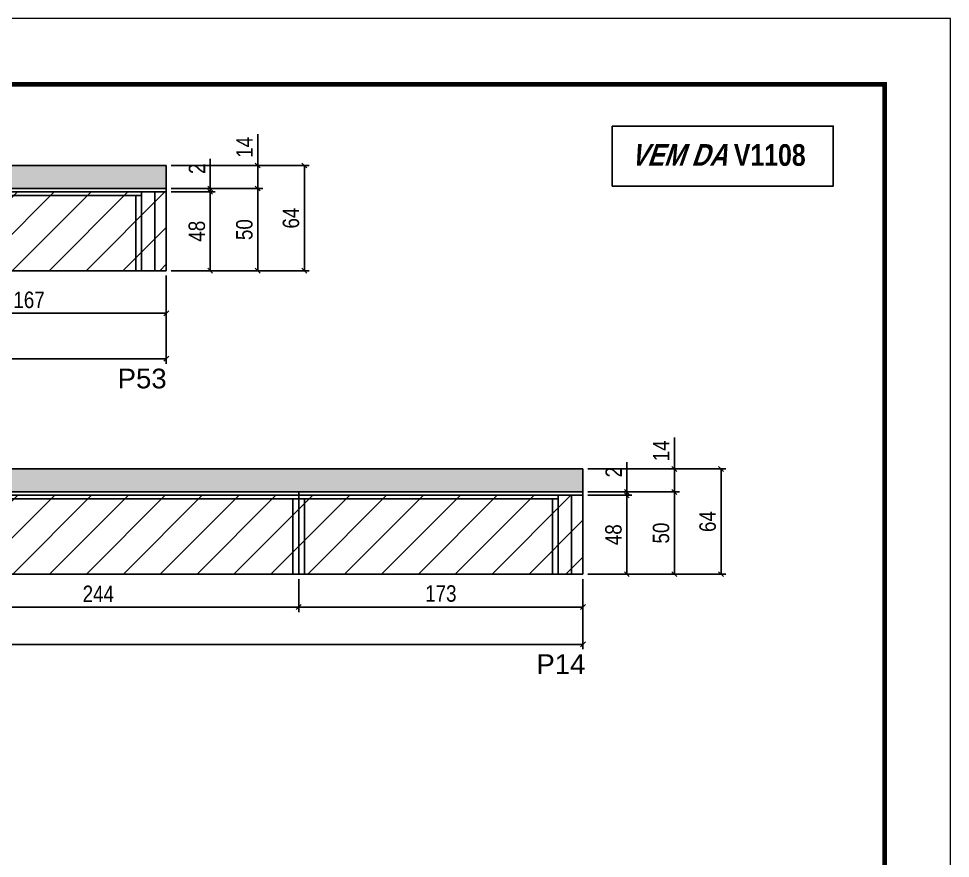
# Model space of a CAD drawing. Extents: x 3309 to 9563, y -2522 to 14608.
# Drawn here: x 5826 to 6393, y 11800 to 12311 of the extents above; entities that cross this region are included whole.
import ezdxf

# ---------------------------------------------------------------- set-up
doc = ezdxf.new("R2010")
doc.units = 0
doc.linetypes.add('DASHED', pattern=[0.75, 0.5, -0.25])
for name, color, linetype in [('5', 5, 'Continuous'), ('COTA', 241, 'Continuous'), ('NOMENCLATURA', 7, 'Continuous'), ('Painéis', 200, 'Continuous'), ('SARR_2.2x7', 40, 'Continuous'), ('SARR_3.5x7', 81, 'Continuous')]:
    doc.layers.add(name, color=color, linetype=linetype)
for name, color, linetype, lineweight in [('Folhas', 255, 'Continuous', 9), ('Hachura', 251, 'Continuous', 9), ('SARRAFO DE PRESSAO', 251, 'DASHED', 9)]:
    doc.layers.add(name, color=color, linetype=linetype, lineweight=lineweight)
doc.styles.add('COTA TECNICA', font='techl___.ttf', dxfattribs={"height": 10})
doc.styles.get("Standard").update_dxf_attribs({"font": 'arial.ttf'})
doc.styles.add('TECNICA', font='techb___.ttf', dxfattribs={"height": 10})
doc.dimstyles.new('PAINEL', dxfattribs={"dimtxt": 10, "dimasz": 3, "dimexe": 3, "dimexo": 3, "dimgap": 3, "dimtad": 1, "dimdec": 1, "dimzin": 12, "dimdsep": 46, "dimtxsty": 'COTA TECNICA', "dimblk1": 'OBLIQUE', "dimblk2": 'OBLIQUE', "dimsah": 1, "dimcen": 0.9, "dimclrd": 4, "dimclre": 4, "dimclrt": 240, "dimadec": 1, "dimazin": 3, "dimtfac": 1, "dimtdec": 1, "dimtmove": 0, "dimatfit": 3, "dimfxl": 1, "dimtolj": 1, "dimtzin": 12, "dimarcsym": 0})

# ---------------------------------------------------------------- blocks, each defined once
blk = doc.blocks.new('9999999999')
at = {"layer": 'Folhas'}
blk.add_lwpolyline([(98138.98, 34190.21), (99623.98, 34190.21), (99623.98, 35240.21), (98138.98, 35240.21)], close=True, dxfattribs=at)
at = {"layer": 'Folhas', "color": 30, "const_width": 3}
blk.add_lwpolyline([(98213.98, 34230.21), (99583.98, 34230.21), (99583.98, 35200.21), (98213.98, 35200.21)], close=True, dxfattribs=at)
blk = doc.blocks.new('_Oblique')
at = {"color": 0, "linetype": 'ByBlock', "lineweight": -2}
blk.add_line((-0.5, -0.5), (0.5, 0.5), dxfattribs=at)
blk = doc.blocks.new('*D195')
at = {"layer": 'COTA', "color": 4, "linetype": 'ByBlock', "lineweight": -2, "transparency": 16777216}
for p, q in [((5260.51, 12154.32), (5260.51, 12100.7)), ((5915.51, 12154.32), (5915.51, 12100.7)), ((5915.51, 12103.7), (5260.51, 12103.7))]:
    blk.add_line(p, q, dxfattribs=at)
at = {"layer": 'Defpoints', "color": 0, "linetype": 'ByBlock', "transparency": 16777216}
for p in [(5260.51, 12157.32), (5915.51, 12157.32), (5260.51, 12103.7)]:
    blk.add_point(p, dxfattribs=at)
at = {"layer": 'COTA', "color": 4, "linetype": 'ByBlock', "lineweight": -2, "transparency": 16777216, "xscale": 3, "yscale": 3, "zscale": 3, "rotation": 180}
blk.add_blockref('_Oblique', (5260.51, 12103.7), dxfattribs=at)
at = {"layer": 'COTA', "color": 4, "linetype": 'ByBlock', "lineweight": -2, "transparency": 16777216, "xscale": 3, "yscale": 3, "zscale": 3}
blk.add_blockref('_Oblique', (5915.51, 12103.7), dxfattribs=at)
at = {"layer": 'COTA', "color": 240, "linetype": 'ByBlock', "transparency": 16777216, "insert": (5588.01, 12111.81), "char_height": 10, "attachment_point": 5, "style": 'COTA TECNICA'}
blk.add_mtext('\\A1;655', dxfattribs=at)
blk = doc.blocks.new('*D161')
at = {"layer": 'COTA', "color": 4, "lineweight": -2, "transparency": 16777216}
for p, q in [((5918.51, 12221.32), (6002.6, 12221.32)), ((5999.6, 12221.32), (5999.6, 12157.32)), ((5918.51, 12157.32), (6002.6, 12157.32))]:
    blk.add_line(p, q, dxfattribs=at)
at = {"layer": 'Defpoints', "color": 0, "transparency": 16777216}
for p in [(5915.51, 12221.32, 0), (5915.51, 12157.32, 0), (5999.6, 12157.32)]:
    blk.add_point(p, dxfattribs=at)
at = {"layer": 'COTA', "color": 4, "lineweight": -2, "transparency": 16777216, "xscale": 3, "yscale": 3, "zscale": 3}
for p, rotation in [((5999.6, 12221.32), 90), ((5999.6, 12157.32), 270)]:
    blk.add_blockref('_Oblique', p, dxfattribs=dict(at, rotation=rotation))
at = {"layer": 'COTA', "color": 240, "transparency": 16777216, "insert": (5991.49, 12189.32), "char_height": 10, "attachment_point": 5, "rotation": 90, "style": 'COTA TECNICA'}
blk.add_mtext('\\A1;64', dxfattribs=at)
blk = doc.blocks.new('*D196')
at = {"layer": 'COTA', "color": 4, "lineweight": -2, "transparency": 16777216}
for p, q in [((5748.51, 12154.32), (5748.51, 12128.41)), ((5915.51, 12154.32), (5915.51, 12128.41)), ((5748.51, 12131.41), (5915.51, 12131.41))]:
    blk.add_line(p, q, dxfattribs=at)
at = {"layer": 'Defpoints', "color": 0, "transparency": 16777216}
for p in [(5748.51, 12157.32, 0), (5915.51, 12157.32, 0), (5915.51, 12131.41)]:
    blk.add_point(p, dxfattribs=at)
at = {"layer": 'COTA', "color": 4, "lineweight": -2, "transparency": 16777216, "xscale": 3, "yscale": 3, "zscale": 3, "rotation": 180}
blk.add_blockref('_Oblique', (5748.51, 12131.41), dxfattribs=at)
at = {"layer": 'COTA', "color": 4, "lineweight": -2, "transparency": 16777216, "xscale": 3, "yscale": 3, "zscale": 3}
blk.add_blockref('_Oblique', (5915.51, 12131.41), dxfattribs=at)
at = {"layer": 'COTA', "color": 240, "transparency": 16777216, "insert": (5832.01, 12139.51), "char_height": 10, "attachment_point": 5, "style": 'COTA TECNICA'}
blk.add_mtext('\\A1;167', dxfattribs=at)
blk = doc.blocks.new('*D197')
at = {"layer": 'COTA', "color": 4, "lineweight": -2, "transparency": 16777216}
for p, q in [((5918.51, 12207.32), (5974.23, 12207.32)), ((5971.23, 12207.32), (5971.23, 12157.32)), ((5918.51, 12157.32), (5974.23, 12157.32))]:
    blk.add_line(p, q, dxfattribs=at)
at = {"layer": 'Defpoints', "color": 0, "transparency": 16777216}
for p in [(5915.51, 12207.32, 0), (5915.51, 12157.32, 0), (5971.23, 12157.32)]:
    blk.add_point(p, dxfattribs=at)
at = {"layer": 'COTA', "color": 4, "lineweight": -2, "transparency": 16777216, "xscale": 3, "yscale": 3, "zscale": 3}
for p, rotation in [((5971.23, 12207.32), 90), ((5971.23, 12157.32), 270)]:
    blk.add_blockref('_Oblique', p, dxfattribs=dict(at, rotation=rotation))
at = {"layer": 'COTA', "color": 240, "transparency": 16777216, "insert": (5963.12, 12182.32), "char_height": 10, "attachment_point": 5, "rotation": 90, "style": 'COTA TECNICA'}
blk.add_mtext('\\A1;50', dxfattribs=at)
blk = doc.blocks.new('*D198')
at = {"layer": 'COTA', "color": 4, "lineweight": -2, "transparency": 16777216}
for p, q in [((5971.23, 12221.32), (5971.23, 12240.44)), ((5918.51, 12221.32), (5974.23, 12221.32)), ((5971.23, 12207.32), (5971.23, 12221.32)), ((5918.51, 12207.32), (5974.23, 12207.32))]:
    blk.add_line(p, q, dxfattribs=at)
at = {"layer": 'Defpoints', "color": 0, "transparency": 16777216}
for p in [(5915.51, 12221.32, 0), (5971.23, 12221.32), (5915.51, 12207.32, 0)]:
    blk.add_point(p, dxfattribs=at)
at = {"layer": 'COTA', "color": 4, "lineweight": -2, "transparency": 16777216, "xscale": 3, "yscale": 3, "zscale": 3}
for p, rotation in [((5971.23, 12221.32), 90), ((5971.23, 12207.32), 270)]:
    blk.add_blockref('_Oblique', p, dxfattribs=dict(at, rotation=rotation))
at = {"layer": 'COTA', "color": 240, "transparency": 16777216, "insert": (5963.16, 12232.38), "char_height": 10, "attachment_point": 5, "rotation": 90, "style": 'COTA TECNICA'}
blk.add_mtext('\\A1;14', dxfattribs=at)
blk = doc.blocks.new('*D185')
at = {"layer": 'COTA', "color": 4, "linetype": 'ByBlock', "lineweight": -2, "transparency": 16777216}
for p, q in [((5033.17, 11969.63), (5033.17, 11926.89)), ((6169.17, 11969.63), (6169.17, 11926.89)), ((6169.17, 11929.89), (5033.17, 11929.89))]:
    blk.add_line(p, q, dxfattribs=at)
at = {"layer": 'Defpoints', "color": 0, "linetype": 'ByBlock', "transparency": 16777216}
for p in [(5033.17, 11972.63), (6169.17, 11972.63), (5033.17, 11929.89)]:
    blk.add_point(p, dxfattribs=at)
at = {"layer": 'COTA', "color": 4, "linetype": 'ByBlock', "lineweight": -2, "transparency": 16777216, "xscale": 3, "yscale": 3, "zscale": 3, "rotation": 180}
blk.add_blockref('_Oblique', (5033.17, 11929.89), dxfattribs=at)
at = {"layer": 'COTA', "color": 4, "linetype": 'ByBlock', "lineweight": -2, "transparency": 16777216, "xscale": 3, "yscale": 3, "zscale": 3}
blk.add_blockref('_Oblique', (6169.17, 11929.89), dxfattribs=at)
at = {"layer": 'COTA', "color": 240, "linetype": 'ByBlock', "transparency": 16777216, "insert": (5601.17, 11938.11), "char_height": 10, "attachment_point": 5, "style": 'COTA TECNICA'}
blk.add_mtext('\\A1;1136', dxfattribs=at)
blk = doc.blocks.new('*D186')
at = {"layer": 'COTA', "color": 4, "lineweight": -2, "transparency": 16777216}
for p, q in [((5996.17, 11969.63), (5996.17, 11949.57)), ((6169.17, 11969.63), (6169.17, 11949.57)), ((5996.17, 11952.57), (6169.17, 11952.57))]:
    blk.add_line(p, q, dxfattribs=at)
at = {"layer": 'Defpoints', "color": 0, "transparency": 16777216}
for p in [(5996.17, 11972.63, 0), (6169.17, 11972.63, 0), (6169.17, 11952.57)]:
    blk.add_point(p, dxfattribs=at)
at = {"layer": 'COTA', "color": 4, "lineweight": -2, "transparency": 16777216, "xscale": 3, "yscale": 3, "zscale": 3, "rotation": 180}
blk.add_blockref('_Oblique', (5996.17, 11952.57), dxfattribs=at)
at = {"layer": 'COTA', "color": 4, "lineweight": -2, "transparency": 16777216, "xscale": 3, "yscale": 3, "zscale": 3}
blk.add_blockref('_Oblique', (6169.17, 11952.57), dxfattribs=at)
at = {"layer": 'COTA', "color": 240, "transparency": 16777216, "insert": (6082.67, 11960.79), "char_height": 10, "attachment_point": 5, "style": 'COTA TECNICA'}
blk.add_mtext('\\A1;173', dxfattribs=at)
blk = doc.blocks.new('*D188')
at = {"layer": 'COTA', "color": 4, "lineweight": -2, "transparency": 16777216}
for p, q in [((5752.17, 11969.63), (5752.17, 11949.57)), ((5996.17, 11969.63), (5996.17, 11949.57)), ((5752.17, 11952.57), (5996.17, 11952.57))]:
    blk.add_line(p, q, dxfattribs=at)
at = {"layer": 'Defpoints', "color": 0, "transparency": 16777216}
for p in [(5752.17, 11972.63, 0), (5996.17, 11972.63, 0), (5996.17, 11952.57)]:
    blk.add_point(p, dxfattribs=at)
at = {"layer": 'COTA', "color": 4, "lineweight": -2, "transparency": 16777216, "xscale": 3, "yscale": 3, "zscale": 3, "rotation": 180}
blk.add_blockref('_Oblique', (5752.17, 11952.57), dxfattribs=at)
at = {"layer": 'COTA', "color": 4, "lineweight": -2, "transparency": 16777216, "xscale": 3, "yscale": 3, "zscale": 3}
blk.add_blockref('_Oblique', (5996.17, 11952.57), dxfattribs=at)
at = {"layer": 'COTA', "color": 240, "transparency": 16777216, "insert": (5874.17, 11960.65), "char_height": 10, "attachment_point": 5, "style": 'COTA TECNICA'}
blk.add_mtext('\\A1;244', dxfattribs=at)
blk = doc.blocks.new('*D179')
at = {"layer": 'COTA', "color": 4, "lineweight": -2, "transparency": 16777216}
for p, q in [((5918.51, 12205.32), (5945.26, 12205.32)), ((5942.26, 12157.32), (5942.26, 12205.32)), ((5918.51, 12157.32), (5945.26, 12157.32))]:
    blk.add_line(p, q, dxfattribs=at)
at = {"layer": 'Defpoints', "color": 0, "transparency": 16777216}
for p in [(5915.51, 12205.32, 0), (5942.26, 12205.32), (5915.51, 12157.32, 0)]:
    blk.add_point(p, dxfattribs=at)
at = {"layer": 'COTA', "color": 4, "lineweight": -2, "transparency": 16777216, "xscale": 3, "yscale": 3, "zscale": 3}
for p, rotation in [((5942.26, 12205.32), 90), ((5942.26, 12157.32), 270)]:
    blk.add_blockref('_Oblique', p, dxfattribs=dict(at, rotation=rotation))
at = {"layer": 'COTA', "color": 240, "transparency": 16777216, "insert": (5934.17, 12181.32), "char_height": 10, "attachment_point": 5, "rotation": 90, "style": 'COTA TECNICA'}
blk.add_mtext('\\A1;48', dxfattribs=at)
blk = doc.blocks.new('*D180')
at = {"layer": 'COTA', "color": 4, "lineweight": -2, "transparency": 16777216}
for p, q in [((5942.26, 12207.32), (5942.26, 12225.43)), ((5918.51, 12207.32), (5945.26, 12207.32)), ((5942.26, 12205.32), (5942.26, 12207.32)), ((5918.51, 12205.32), (5945.26, 12205.32)), ((5942.26, 12205.32), (5942.26, 12202.32))]:
    blk.add_line(p, q, dxfattribs=at)
at = {"layer": 'Defpoints', "color": 0, "transparency": 16777216}
for p in [(5915.51, 12207.32, 0), (5942.26, 12207.32), (5915.51, 12205.32, 0)]:
    blk.add_point(p, dxfattribs=at)
at = {"layer": 'COTA', "color": 4, "lineweight": -2, "transparency": 16777216, "xscale": 3, "yscale": 3, "zscale": 3}
for p, rotation in [((5942.26, 12207.32), 270), ((5942.26, 12205.32), 90)]:
    blk.add_blockref('_Oblique', p, dxfattribs=dict(at, rotation=rotation))
at = {"layer": 'COTA', "color": 240, "transparency": 16777216, "insert": (5934.26, 12219.38), "char_height": 10, "attachment_point": 5, "rotation": 90, "style": 'COTA TECNICA'}
blk.add_mtext('\\A1;2', dxfattribs=at)
blk = doc.blocks.new('*D136')
at = {"layer": 'COTA', "color": 4, "lineweight": -2, "transparency": 16777216}
for p, q in [((6172.17, 12036.63), (6256.25, 12036.63)), ((6253.25, 12036.63), (6253.25, 11972.63)), ((6172.17, 11972.63), (6256.25, 11972.63))]:
    blk.add_line(p, q, dxfattribs=at)
at = {"layer": 'Defpoints', "color": 0, "transparency": 16777216}
for p in [(6169.17, 12036.63, 0), (6169.17, 11972.63, 0), (6253.25, 11972.63)]:
    blk.add_point(p, dxfattribs=at)
at = {"layer": 'COTA', "color": 4, "lineweight": -2, "transparency": 16777216, "xscale": 3, "yscale": 3, "zscale": 3}
for p, rotation in [((6253.25, 12036.63), 90), ((6253.25, 11972.63), 270)]:
    blk.add_blockref('_Oblique', p, dxfattribs=dict(at, rotation=rotation))
at = {"layer": 'COTA', "color": 240, "transparency": 16777216, "insert": (6245.15, 12004.63), "char_height": 10, "attachment_point": 5, "rotation": 90, "style": 'COTA TECNICA'}
blk.add_mtext('\\A1;64', dxfattribs=at)
blk = doc.blocks.new('*D137')
at = {"layer": 'COTA', "color": 4, "lineweight": -2, "transparency": 16777216}
for p, q in [((6172.17, 12022.63), (6227.89, 12022.63)), ((6224.89, 12022.63), (6224.89, 11972.63)), ((6172.17, 11972.63), (6227.89, 11972.63))]:
    blk.add_line(p, q, dxfattribs=at)
at = {"layer": 'Defpoints', "color": 0, "transparency": 16777216}
for p in [(6169.17, 12022.63, 0), (6169.17, 11972.63, 0), (6224.89, 11972.63)]:
    blk.add_point(p, dxfattribs=at)
at = {"layer": 'COTA', "color": 4, "lineweight": -2, "transparency": 16777216, "xscale": 3, "yscale": 3, "zscale": 3}
for p, rotation in [((6224.89, 12022.63), 90), ((6224.89, 11972.63), 270)]:
    blk.add_blockref('_Oblique', p, dxfattribs=dict(at, rotation=rotation))
at = {"layer": 'COTA', "color": 240, "transparency": 16777216, "insert": (6216.78, 11997.63), "char_height": 10, "attachment_point": 5, "rotation": 90, "style": 'COTA TECNICA'}
blk.add_mtext('\\A1;50', dxfattribs=at)
blk = doc.blocks.new('*D138')
at = {"layer": 'COTA', "color": 4, "lineweight": -2, "transparency": 16777216}
for p, q in [((6224.89, 12036.63), (6224.89, 12055.75)), ((6172.17, 12036.63), (6227.89, 12036.63)), ((6224.89, 12022.63), (6224.89, 12036.63)), ((6172.17, 12022.63), (6227.89, 12022.63))]:
    blk.add_line(p, q, dxfattribs=at)
at = {"layer": 'Defpoints', "color": 0, "transparency": 16777216}
for p in [(6169.17, 12036.63, 0), (6224.89, 12036.63), (6169.17, 12022.63, 0)]:
    blk.add_point(p, dxfattribs=at)
at = {"layer": 'COTA', "color": 4, "lineweight": -2, "transparency": 16777216, "xscale": 3, "yscale": 3, "zscale": 3}
for p, rotation in [((6224.89, 12036.63), 90), ((6224.89, 12022.63), 270)]:
    blk.add_blockref('_Oblique', p, dxfattribs=dict(at, rotation=rotation))
at = {"layer": 'COTA', "color": 240, "transparency": 16777216, "insert": (6216.82, 12047.69), "char_height": 10, "attachment_point": 5, "rotation": 90, "style": 'COTA TECNICA'}
blk.add_mtext('\\A1;14', dxfattribs=at)
blk = doc.blocks.new('*D139')
at = {"layer": 'COTA', "color": 4, "lineweight": -2, "transparency": 16777216}
for p, q in [((6172.17, 12020.63), (6198.92, 12020.63)), ((6195.92, 11972.63), (6195.92, 12020.63)), ((6172.17, 11972.63), (6198.92, 11972.63))]:
    blk.add_line(p, q, dxfattribs=at)
at = {"layer": 'Defpoints', "color": 0, "transparency": 16777216}
for p in [(6169.17, 12020.63, 0), (6195.92, 12020.63), (6169.17, 11972.63, 0)]:
    blk.add_point(p, dxfattribs=at)
at = {"layer": 'COTA', "color": 4, "lineweight": -2, "transparency": 16777216, "xscale": 3, "yscale": 3, "zscale": 3}
for p, rotation in [((6195.92, 12020.63), 90), ((6195.92, 11972.63), 270)]:
    blk.add_blockref('_Oblique', p, dxfattribs=dict(at, rotation=rotation))
at = {"layer": 'COTA', "color": 240, "transparency": 16777216, "insert": (6187.82, 11996.63), "char_height": 10, "attachment_point": 5, "rotation": 90, "style": 'COTA TECNICA'}
blk.add_mtext('\\A1;48', dxfattribs=at)
blk = doc.blocks.new('*D140')
at = {"layer": 'COTA', "color": 4, "lineweight": -2, "transparency": 16777216}
for p, q in [((6195.92, 12022.63), (6195.92, 12040.74)), ((6172.17, 12022.63), (6198.92, 12022.63)), ((6172.17, 12020.63), (6198.92, 12020.63)), ((6195.92, 12020.63), (6195.92, 12022.63)), ((6195.92, 12020.63), (6195.92, 12017.63))]:
    blk.add_line(p, q, dxfattribs=at)
at = {"layer": 'Defpoints', "color": 0, "transparency": 16777216}
for p in [(6169.17, 12022.63, 0), (6169.17, 12020.63, 0), (6195.92, 12022.63)]:
    blk.add_point(p, dxfattribs=at)
at = {"layer": 'COTA', "color": 4, "lineweight": -2, "transparency": 16777216, "xscale": 3, "yscale": 3, "zscale": 3}
for p, rotation in [((6195.92, 12022.63), 270), ((6195.92, 12020.63), 90)]:
    blk.add_blockref('_Oblique', p, dxfattribs=dict(at, rotation=rotation))
at = {"layer": 'COTA', "color": 240, "transparency": 16777216, "insert": (6187.92, 12034.68), "char_height": 10, "attachment_point": 5, "rotation": 90, "style": 'COTA TECNICA'}
blk.add_mtext('\\A1;2', dxfattribs=at)
blk = doc.blocks.new('*D181')
at = {"layer": 'COTA', "color": 4, "lineweight": -2, "transparency": 16777216}
for p, q in [((5918.51, 12207.32), (5974.23, 12207.32)), ((5971.23, 12207.32), (5971.23, 12157.32)), ((5918.51, 12157.32), (5974.23, 12157.32))]:
    blk.add_line(p, q, dxfattribs=at)
at = {"layer": 'Defpoints', "color": 0, "transparency": 16777216}
for p in [(5915.51, 12207.32, 0), (5915.51, 12157.32, 0), (5971.23, 12157.32)]:
    blk.add_point(p, dxfattribs=at)
at = {"layer": 'COTA', "color": 4, "lineweight": -2, "transparency": 16777216, "xscale": 3, "yscale": 3, "zscale": 3}
for p, rotation in [((5971.23, 12207.32), 90), ((5971.23, 12157.32), 270)]:
    blk.add_blockref('_Oblique', p, dxfattribs=dict(at, rotation=rotation))
at = {"layer": 'COTA', "color": 240, "transparency": 16777216, "insert": (5963.12, 12182.32), "char_height": 10, "attachment_point": 5, "rotation": 90, "style": 'COTA TECNICA'}
blk.add_mtext('\\A1;50', dxfattribs=at)
blk = doc.blocks.new('*D182')
at = {"layer": 'COTA', "color": 4, "lineweight": -2, "transparency": 16777216}
for p, q in [((5971.23, 12221.32), (5971.23, 12240.44)), ((5918.51, 12221.32), (5974.23, 12221.32)), ((5971.23, 12207.32), (5971.23, 12221.32)), ((5918.51, 12207.32), (5974.23, 12207.32))]:
    blk.add_line(p, q, dxfattribs=at)
at = {"layer": 'Defpoints', "color": 0, "transparency": 16777216}
for p in [(5915.51, 12221.32, 0), (5971.23, 12221.32), (5915.51, 12207.32, 0)]:
    blk.add_point(p, dxfattribs=at)
at = {"layer": 'COTA', "color": 4, "lineweight": -2, "transparency": 16777216, "xscale": 3, "yscale": 3, "zscale": 3}
for p, rotation in [((5971.23, 12221.32), 90), ((5971.23, 12207.32), 270)]:
    blk.add_blockref('_Oblique', p, dxfattribs=dict(at, rotation=rotation))
at = {"layer": 'COTA', "color": 240, "transparency": 16777216, "insert": (5963.16, 12232.38), "char_height": 10, "attachment_point": 5, "rotation": 90, "style": 'COTA TECNICA'}
blk.add_mtext('\\A1;14', dxfattribs=at)
blk = doc.blocks.new('*D183')
at = {"layer": 'COTA', "color": 4, "lineweight": -2, "transparency": 16777216}
for p, q in [((5918.51, 12205.32), (5945.26, 12205.32)), ((5942.26, 12157.32), (5942.26, 12205.32)), ((5918.51, 12157.32), (5945.26, 12157.32))]:
    blk.add_line(p, q, dxfattribs=at)
at = {"layer": 'Defpoints', "color": 0, "transparency": 16777216}
for p in [(5915.51, 12205.32, 0), (5942.26, 12205.32), (5915.51, 12157.32, 0)]:
    blk.add_point(p, dxfattribs=at)
at = {"layer": 'COTA', "color": 4, "lineweight": -2, "transparency": 16777216, "xscale": 3, "yscale": 3, "zscale": 3}
for p, rotation in [((5942.26, 12205.32), 90), ((5942.26, 12157.32), 270)]:
    blk.add_blockref('_Oblique', p, dxfattribs=dict(at, rotation=rotation))
at = {"layer": 'COTA', "color": 240, "transparency": 16777216, "insert": (5934.17, 12181.32), "char_height": 10, "attachment_point": 5, "rotation": 90, "style": 'COTA TECNICA'}
blk.add_mtext('\\A1;48', dxfattribs=at)
blk = doc.blocks.new('*D184')
at = {"layer": 'COTA', "color": 4, "lineweight": -2, "transparency": 16777216}
for p, q in [((5942.26, 12207.32), (5942.26, 12225.43)), ((5918.51, 12207.32), (5945.26, 12207.32)), ((5942.26, 12205.32), (5942.26, 12207.32)), ((5918.51, 12205.32), (5945.26, 12205.32)), ((5942.26, 12205.32), (5942.26, 12202.32))]:
    blk.add_line(p, q, dxfattribs=at)
at = {"layer": 'Defpoints', "color": 0, "transparency": 16777216}
for p in [(5915.51, 12207.32, 0), (5942.26, 12207.32), (5915.51, 12205.32, 0)]:
    blk.add_point(p, dxfattribs=at)
at = {"layer": 'COTA', "color": 4, "lineweight": -2, "transparency": 16777216, "xscale": 3, "yscale": 3, "zscale": 3}
for p, rotation in [((5942.26, 12207.32), 270), ((5942.26, 12205.32), 90)]:
    blk.add_blockref('_Oblique', p, dxfattribs=dict(at, rotation=rotation))
at = {"layer": 'COTA', "color": 240, "transparency": 16777216, "insert": (5934.26, 12219.38), "char_height": 10, "attachment_point": 5, "rotation": 90, "style": 'COTA TECNICA'}
blk.add_mtext('\\A1;2', dxfattribs=at)
blk = doc.blocks.new('*D167')
at = {"layer": 'COTA', "color": 4, "lineweight": -2, "transparency": 16777216}
for p, q in [((5918.51, 12205.32), (5945.26, 12205.32)), ((5942.26, 12157.32), (5942.26, 12205.32)), ((5918.51, 12157.32), (5945.26, 12157.32))]:
    blk.add_line(p, q, dxfattribs=at)
at = {"layer": 'Defpoints', "color": 0, "transparency": 16777216}
for p in [(5915.51, 12205.32, 0), (5942.26, 12205.32), (5915.51, 12157.32, 0)]:
    blk.add_point(p, dxfattribs=at)
at = {"layer": 'COTA', "color": 4, "lineweight": -2, "transparency": 16777216, "xscale": 3, "yscale": 3, "zscale": 3}
for p, rotation in [((5942.26, 12205.32), 90), ((5942.26, 12157.32), 270)]:
    blk.add_blockref('_Oblique', p, dxfattribs=dict(at, rotation=rotation))
at = {"layer": 'COTA', "color": 240, "transparency": 16777216, "insert": (5934.17, 12181.32), "char_height": 10, "attachment_point": 5, "rotation": 90, "style": 'COTA TECNICA'}
blk.add_mtext('\\A1;48', dxfattribs=at)
blk = doc.blocks.new('*D168')
at = {"layer": 'COTA', "color": 4, "lineweight": -2, "transparency": 16777216}
for p, q in [((5942.26, 12207.32), (5942.26, 12225.43)), ((5918.51, 12207.32), (5945.26, 12207.32)), ((5942.26, 12205.32), (5942.26, 12207.32)), ((5918.51, 12205.32), (5945.26, 12205.32)), ((5942.26, 12205.32), (5942.26, 12202.32))]:
    blk.add_line(p, q, dxfattribs=at)
at = {"layer": 'Defpoints', "color": 0, "transparency": 16777216}
for p in [(5915.51, 12207.32, 0), (5942.26, 12207.32), (5915.51, 12205.32, 0)]:
    blk.add_point(p, dxfattribs=at)
at = {"layer": 'COTA', "color": 4, "lineweight": -2, "transparency": 16777216, "xscale": 3, "yscale": 3, "zscale": 3}
for p, rotation in [((5942.26, 12207.32), 270), ((5942.26, 12205.32), 90)]:
    blk.add_blockref('_Oblique', p, dxfattribs=dict(at, rotation=rotation))
at = {"layer": 'COTA', "color": 240, "transparency": 16777216, "insert": (5934.26, 12219.38), "char_height": 10, "attachment_point": 5, "rotation": 90, "style": 'COTA TECNICA'}
blk.add_mtext('\\A1;2', dxfattribs=at)
blk = doc.blocks.new('*D169')
at = {"layer": 'COTA', "color": 4, "lineweight": -2, "transparency": 16777216}
for p, q in [((5918.51, 12205.32), (5945.26, 12205.32)), ((5942.26, 12157.32), (5942.26, 12205.32)), ((5918.51, 12157.32), (5945.26, 12157.32))]:
    blk.add_line(p, q, dxfattribs=at)
at = {"layer": 'Defpoints', "color": 0, "transparency": 16777216}
for p in [(5915.51, 12205.32, 0), (5942.26, 12205.32), (5915.51, 12157.32, 0)]:
    blk.add_point(p, dxfattribs=at)
at = {"layer": 'COTA', "color": 4, "lineweight": -2, "transparency": 16777216, "xscale": 3, "yscale": 3, "zscale": 3}
for p, rotation in [((5942.26, 12205.32), 90), ((5942.26, 12157.32), 270)]:
    blk.add_blockref('_Oblique', p, dxfattribs=dict(at, rotation=rotation))
at = {"layer": 'COTA', "color": 240, "transparency": 16777216, "insert": (5934.17, 12181.32), "char_height": 10, "attachment_point": 5, "rotation": 90, "style": 'COTA TECNICA'}
blk.add_mtext('\\A1;48', dxfattribs=at)
blk = doc.blocks.new('*D170')
at = {"layer": 'COTA', "color": 4, "lineweight": -2, "transparency": 16777216}
for p, q in [((5942.26, 12207.32), (5942.26, 12225.43)), ((5918.51, 12207.32), (5945.26, 12207.32)), ((5942.26, 12205.32), (5942.26, 12207.32)), ((5918.51, 12205.32), (5945.26, 12205.32)), ((5942.26, 12205.32), (5942.26, 12202.32))]:
    blk.add_line(p, q, dxfattribs=at)
at = {"layer": 'Defpoints', "color": 0, "transparency": 16777216}
for p in [(5915.51, 12207.32, 0), (5942.26, 12207.32), (5915.51, 12205.32, 0)]:
    blk.add_point(p, dxfattribs=at)
at = {"layer": 'COTA', "color": 4, "lineweight": -2, "transparency": 16777216, "xscale": 3, "yscale": 3, "zscale": 3}
for p, rotation in [((5942.26, 12207.32), 270), ((5942.26, 12205.32), 90)]:
    blk.add_blockref('_Oblique', p, dxfattribs=dict(at, rotation=rotation))
at = {"layer": 'COTA', "color": 240, "transparency": 16777216, "insert": (5934.26, 12219.38), "char_height": 10, "attachment_point": 5, "rotation": 90, "style": 'COTA TECNICA'}
blk.add_mtext('\\A1;2', dxfattribs=at)
blk = doc.blocks.new('*D171')
at = {"layer": 'COTA', "color": 4, "lineweight": -2, "transparency": 16777216}
for p, q in [((5918.51, 12205.32), (5945.26, 12205.32)), ((5942.26, 12157.32), (5942.26, 12205.32)), ((5918.51, 12157.32), (5945.26, 12157.32))]:
    blk.add_line(p, q, dxfattribs=at)
at = {"layer": 'Defpoints', "color": 0, "transparency": 16777216}
for p in [(5915.51, 12205.32, 0), (5942.26, 12205.32), (5915.51, 12157.32, 0)]:
    blk.add_point(p, dxfattribs=at)
at = {"layer": 'COTA', "color": 4, "lineweight": -2, "transparency": 16777216, "xscale": 3, "yscale": 3, "zscale": 3}
for p, rotation in [((5942.26, 12205.32), 90), ((5942.26, 12157.32), 270)]:
    blk.add_blockref('_Oblique', p, dxfattribs=dict(at, rotation=rotation))
at = {"layer": 'COTA', "color": 240, "transparency": 16777216, "insert": (5934.17, 12181.32), "char_height": 10, "attachment_point": 5, "rotation": 90, "style": 'COTA TECNICA'}
blk.add_mtext('\\A1;48', dxfattribs=at)
blk = doc.blocks.new('*D172')
at = {"layer": 'COTA', "color": 4, "lineweight": -2, "transparency": 16777216}
for p, q in [((5942.26, 12207.32), (5942.26, 12225.43)), ((5918.51, 12207.32), (5945.26, 12207.32)), ((5942.26, 12205.32), (5942.26, 12207.32)), ((5918.51, 12205.32), (5945.26, 12205.32)), ((5942.26, 12205.32), (5942.26, 12202.32))]:
    blk.add_line(p, q, dxfattribs=at)
at = {"layer": 'Defpoints', "color": 0, "transparency": 16777216}
for p in [(5915.51, 12207.32, 0), (5942.26, 12207.32), (5915.51, 12205.32, 0)]:
    blk.add_point(p, dxfattribs=at)
at = {"layer": 'COTA', "color": 4, "lineweight": -2, "transparency": 16777216, "xscale": 3, "yscale": 3, "zscale": 3}
for p, rotation in [((5942.26, 12207.32), 270), ((5942.26, 12205.32), 90)]:
    blk.add_blockref('_Oblique', p, dxfattribs=dict(at, rotation=rotation))
at = {"layer": 'COTA', "color": 240, "transparency": 16777216, "insert": (5934.26, 12219.38), "char_height": 10, "attachment_point": 5, "rotation": 90, "style": 'COTA TECNICA'}
blk.add_mtext('\\A1;2', dxfattribs=at)
blk = doc.blocks.new('*D173')
at = {"layer": 'COTA', "color": 4, "lineweight": -2, "transparency": 16777216}
for p, q in [((5918.51, 12205.32), (5945.26, 12205.32)), ((5942.26, 12157.32), (5942.26, 12205.32)), ((5918.51, 12157.32), (5945.26, 12157.32))]:
    blk.add_line(p, q, dxfattribs=at)
at = {"layer": 'Defpoints', "color": 0, "transparency": 16777216}
for p in [(5915.51, 12205.32, 0), (5942.26, 12205.32), (5915.51, 12157.32, 0)]:
    blk.add_point(p, dxfattribs=at)
at = {"layer": 'COTA', "color": 4, "lineweight": -2, "transparency": 16777216, "xscale": 3, "yscale": 3, "zscale": 3}
for p, rotation in [((5942.26, 12205.32), 90), ((5942.26, 12157.32), 270)]:
    blk.add_blockref('_Oblique', p, dxfattribs=dict(at, rotation=rotation))
at = {"layer": 'COTA', "color": 240, "transparency": 16777216, "insert": (5934.17, 12181.32), "char_height": 10, "attachment_point": 5, "rotation": 90, "style": 'COTA TECNICA'}
blk.add_mtext('\\A1;48', dxfattribs=at)
blk = doc.blocks.new('*D174')
at = {"layer": 'COTA', "color": 4, "lineweight": -2, "transparency": 16777216}
for p, q in [((5942.26, 12207.32), (5942.26, 12225.43)), ((5918.51, 12207.32), (5945.26, 12207.32)), ((5942.26, 12205.32), (5942.26, 12207.32)), ((5918.51, 12205.32), (5945.26, 12205.32)), ((5942.26, 12205.32), (5942.26, 12202.32))]:
    blk.add_line(p, q, dxfattribs=at)
at = {"layer": 'Defpoints', "color": 0, "transparency": 16777216}
for p in [(5915.51, 12207.32, 0), (5942.26, 12207.32), (5915.51, 12205.32, 0)]:
    blk.add_point(p, dxfattribs=at)
at = {"layer": 'COTA', "color": 4, "lineweight": -2, "transparency": 16777216, "xscale": 3, "yscale": 3, "zscale": 3}
for p, rotation in [((5942.26, 12207.32), 270), ((5942.26, 12205.32), 90)]:
    blk.add_blockref('_Oblique', p, dxfattribs=dict(at, rotation=rotation))
at = {"layer": 'COTA', "color": 240, "transparency": 16777216, "insert": (5934.26, 12219.38), "char_height": 10, "attachment_point": 5, "rotation": 90, "style": 'COTA TECNICA'}
blk.add_mtext('\\A1;2', dxfattribs=at)
blk = doc.blocks.new('*D175')
at = {"layer": 'COTA', "color": 4, "lineweight": -2, "transparency": 16777216}
for p, q in [((5918.51, 12205.32), (5945.26, 12205.32)), ((5942.26, 12157.32), (5942.26, 12205.32)), ((5918.51, 12157.32), (5945.26, 12157.32))]:
    blk.add_line(p, q, dxfattribs=at)
at = {"layer": 'Defpoints', "color": 0, "transparency": 16777216}
for p in [(5915.51, 12205.32, 0), (5942.26, 12205.32), (5915.51, 12157.32, 0)]:
    blk.add_point(p, dxfattribs=at)
at = {"layer": 'COTA', "color": 4, "lineweight": -2, "transparency": 16777216, "xscale": 3, "yscale": 3, "zscale": 3}
for p, rotation in [((5942.26, 12205.32), 90), ((5942.26, 12157.32), 270)]:
    blk.add_blockref('_Oblique', p, dxfattribs=dict(at, rotation=rotation))
at = {"layer": 'COTA', "color": 240, "transparency": 16777216, "insert": (5934.17, 12181.32), "char_height": 10, "attachment_point": 5, "rotation": 90, "style": 'COTA TECNICA'}
blk.add_mtext('\\A1;48', dxfattribs=at)
blk = doc.blocks.new('*D176')
at = {"layer": 'COTA', "color": 4, "lineweight": -2, "transparency": 16777216}
for p, q in [((5942.26, 12207.32), (5942.26, 12225.43)), ((5918.51, 12207.32), (5945.26, 12207.32)), ((5942.26, 12205.32), (5942.26, 12207.32)), ((5918.51, 12205.32), (5945.26, 12205.32)), ((5942.26, 12205.32), (5942.26, 12202.32))]:
    blk.add_line(p, q, dxfattribs=at)
at = {"layer": 'Defpoints', "color": 0, "transparency": 16777216}
for p in [(5915.51, 12207.32, 0), (5942.26, 12207.32), (5915.51, 12205.32, 0)]:
    blk.add_point(p, dxfattribs=at)
at = {"layer": 'COTA', "color": 4, "lineweight": -2, "transparency": 16777216, "xscale": 3, "yscale": 3, "zscale": 3}
for p, rotation in [((5942.26, 12207.32), 270), ((5942.26, 12205.32), 90)]:
    blk.add_blockref('_Oblique', p, dxfattribs=dict(at, rotation=rotation))
at = {"layer": 'COTA', "color": 240, "transparency": 16777216, "insert": (5934.26, 12219.38), "char_height": 10, "attachment_point": 5, "rotation": 90, "style": 'COTA TECNICA'}
blk.add_mtext('\\A1;2', dxfattribs=at)
blk = doc.blocks.new('*D177')
at = {"layer": 'COTA', "color": 4, "lineweight": -2, "transparency": 16777216}
for p, q in [((5918.51, 12205.32), (5945.26, 12205.32)), ((5942.26, 12157.32), (5942.26, 12205.32)), ((5918.51, 12157.32), (5945.26, 12157.32))]:
    blk.add_line(p, q, dxfattribs=at)
at = {"layer": 'Defpoints', "color": 0, "transparency": 16777216}
for p in [(5915.51, 12205.32, 0), (5942.26, 12205.32), (5915.51, 12157.32, 0)]:
    blk.add_point(p, dxfattribs=at)
at = {"layer": 'COTA', "color": 4, "lineweight": -2, "transparency": 16777216, "xscale": 3, "yscale": 3, "zscale": 3}
for p, rotation in [((5942.26, 12205.32), 90), ((5942.26, 12157.32), 270)]:
    blk.add_blockref('_Oblique', p, dxfattribs=dict(at, rotation=rotation))
at = {"layer": 'COTA', "color": 240, "transparency": 16777216, "insert": (5934.17, 12181.32), "char_height": 10, "attachment_point": 5, "rotation": 90, "style": 'COTA TECNICA'}
blk.add_mtext('\\A1;48', dxfattribs=at)
blk = doc.blocks.new('*D178')
at = {"layer": 'COTA', "color": 4, "lineweight": -2, "transparency": 16777216}
for p, q in [((5942.26, 12207.32), (5942.26, 12225.43)), ((5918.51, 12207.32), (5945.26, 12207.32)), ((5942.26, 12205.32), (5942.26, 12207.32)), ((5918.51, 12205.32), (5945.26, 12205.32)), ((5942.26, 12205.32), (5942.26, 12202.32))]:
    blk.add_line(p, q, dxfattribs=at)
at = {"layer": 'Defpoints', "color": 0, "transparency": 16777216}
for p in [(5915.51, 12207.32, 0), (5942.26, 12207.32), (5915.51, 12205.32, 0)]:
    blk.add_point(p, dxfattribs=at)
at = {"layer": 'COTA', "color": 4, "lineweight": -2, "transparency": 16777216, "xscale": 3, "yscale": 3, "zscale": 3}
for p, rotation in [((5942.26, 12207.32), 270), ((5942.26, 12205.32), 90)]:
    blk.add_blockref('_Oblique', p, dxfattribs=dict(at, rotation=rotation))
at = {"layer": 'COTA', "color": 240, "transparency": 16777216, "insert": (5934.26, 12219.38), "char_height": 10, "attachment_point": 5, "rotation": 90, "style": 'COTA TECNICA'}
blk.add_mtext('\\A1;2', dxfattribs=at)
blk = doc.blocks.new('*D165')
at = {"layer": 'COTA', "color": 4, "lineweight": -2, "transparency": 16777216}
for p, q in [((5918.51, 12205.32), (5945.26, 12205.32)), ((5942.26, 12157.32), (5942.26, 12205.32)), ((5918.51, 12157.32), (5945.26, 12157.32))]:
    blk.add_line(p, q, dxfattribs=at)
at = {"layer": 'Defpoints', "color": 0, "transparency": 16777216}
for p in [(5915.51, 12205.32, 0), (5942.26, 12205.32), (5915.51, 12157.32, 0)]:
    blk.add_point(p, dxfattribs=at)
at = {"layer": 'COTA', "color": 4, "lineweight": -2, "transparency": 16777216, "xscale": 3, "yscale": 3, "zscale": 3}
for p, rotation in [((5942.26, 12205.32), 90), ((5942.26, 12157.32), 270)]:
    blk.add_blockref('_Oblique', p, dxfattribs=dict(at, rotation=rotation))
at = {"layer": 'COTA', "color": 240, "transparency": 16777216, "insert": (5934.17, 12181.32), "char_height": 10, "attachment_point": 5, "rotation": 90, "style": 'COTA TECNICA'}
blk.add_mtext('\\A1;48', dxfattribs=at)
blk = doc.blocks.new('*D166')
at = {"layer": 'COTA', "color": 4, "lineweight": -2, "transparency": 16777216}
for p, q in [((5942.26, 12207.32), (5942.26, 12225.43)), ((5918.51, 12207.32), (5945.26, 12207.32)), ((5942.26, 12205.32), (5942.26, 12207.32)), ((5918.51, 12205.32), (5945.26, 12205.32)), ((5942.26, 12205.32), (5942.26, 12202.32))]:
    blk.add_line(p, q, dxfattribs=at)
at = {"layer": 'Defpoints', "color": 0, "transparency": 16777216}
for p in [(5915.51, 12207.32, 0), (5942.26, 12207.32), (5915.51, 12205.32, 0)]:
    blk.add_point(p, dxfattribs=at)
at = {"layer": 'COTA', "color": 4, "lineweight": -2, "transparency": 16777216, "xscale": 3, "yscale": 3, "zscale": 3}
for p, rotation in [((5942.26, 12207.32), 270), ((5942.26, 12205.32), 90)]:
    blk.add_blockref('_Oblique', p, dxfattribs=dict(at, rotation=rotation))
at = {"layer": 'COTA', "color": 240, "transparency": 16777216, "insert": (5934.26, 12219.38), "char_height": 10, "attachment_point": 5, "rotation": 90, "style": 'COTA TECNICA'}
blk.add_mtext('\\A1;2', dxfattribs=at)

msp = doc.modelspace()

# ---------------------------------------------------------------- hatches: boundary and pattern name
at = {"layer": 'COTA'}
h = msp.add_hatch(dxfattribs=at)
h.set_pattern_fill('AR-CONC', color=256, scale=0.03)
h.set_pattern_definition([(50, (-1666.228, -1054.6826), (5.4655401, -0.4781726), [0.5715, -6.2865]), (355, (-1666.228, -1054.6826), (-1.0573026, 5.7317054), [0.4572, -5.0292175]), (100.451445, (-1665.7727, -1054.7224), (4.4082374, 5.2535326), [0.4857003, -5.3427073]), (46.1842, (-1666.228, -1053.1586), (8.1323712, -1.2612698), [0.85725, -9.42975]), (96.63556, (-1665.5505, -1053.264), (7.122124, 7.4227837), [0.7285507, -8.0140682]), (351.18415, (-1666.228, -1053.1586), (7.122124, 7.4227837), [0.685799, -7.543792]), (21, (-1665.466, -1053.5396), (4.5484317, -3.067956), [0.5715, -6.2865]), (326, (-1665.466, -1053.5396), (1.8540609, 5.525639), [0.4572, -5.0292]), (71.451445, (-1665.087, -1053.795), (6.4024926, 2.457683), [0.4857003, -5.3426981]), (37.5, (-1666.2281, -1054.6826), (0.0926581, 2.53665117), [0, -4.96824, 0, -5.1054, 0, -5.04825]), (7.5, (-1666.2281, -1054.6826), (2.00458988, 3.00541724), [0, -2.91084, 0, -4.85394, 0, -1.92405]), (327.5, (-1667.9274, -1054.6826), (4.06771786, -0.17186232), [0, -1.905, 0, -5.9436, 0, -7.8867]), (317.5, (-1668.6894, -1054.6826), (4.44387544, 0.7627947), [0, -2.4765, 0, -3.94716, 0, -5.6007])])
h.paths.add_polyline_path([(5915.51, 12207.32), (5915.51, 12221.32), (5260.51, 12221.32), (5260.51, 12207.32)])
h = msp.add_hatch(dxfattribs=at)
h.set_pattern_fill('AR-CONC', color=256, scale=0.03)
h.set_pattern_definition([(50, (-1893.5737, -1239.377), (5.4655401, -0.4781726), [0.5715, -6.2865]), (355, (-1893.5737, -1239.377), (-1.0573026, 5.7317054), [0.4572, -5.0292175]), (100.451445, (-1893.118, -1239.417), (4.4082374, 5.2535326), [0.4857003, -5.3427073]), (46.1842, (-1893.5737, -1237.853), (8.1323712, -1.2612698), [0.85725, -9.42975]), (96.63556, (-1892.896, -1237.958), (7.122124, 7.4227837), [0.7285507, -8.0140682]), (351.18415, (-1893.574, -1237.853), (7.122124, 7.4227837), [0.685799, -7.543792]), (21, (-1892.8117, -1238.234), (4.5484317, -3.067956), [0.5715, -6.2865]), (326, (-1892.8117, -1238.234), (1.8540609, 5.525639), [0.4572, -5.0292]), (71.451445, (-1892.4326, -1238.49), (6.4024926, 2.457683), [0.4857003, -5.3426981]), (37.5, (-1893.5737, -1239.3771), (0.0926581, 2.53665117), [0, -4.96824, 0, -5.1054, 0, -5.04825]), (7.5, (-1893.5737, -1239.377), (2.00458988, 3.00541724), [0, -2.91084, 0, -4.85394, 0, -1.92405]), (327.5, (-1895.273, -1239.3771), (4.06771786, -0.17186232), [0, -1.905, 0, -5.9436, 0, -7.8867]), (317.5, (-1896.035, -1239.377), (4.44387544, 0.7627947), [0, -2.4765, 0, -3.94716, 0, -5.6007])])
h.paths.add_polyline_path([(5033.17, 12036.63), (5033.17, 12022.63), (6169.17, 12022.63), (6169.17, 12036.63)])
at = {"layer": 'Hachura'}
h = msp.add_hatch(dxfattribs=at)
h.set_pattern_fill('ANSI31', color=256, scale=5)
h.set_pattern_definition([(45, (-3170, 0), (-11.22532, 11.22532), [])])
h.paths.add_polyline_path([(5504.51, 12205.32), (5260.51, 12205.32), (5260.51, 12157.32), (5504.51, 12157.32)])
h.paths.add_polyline_path([(5748.51, 12205.32), (5504.51, 12205.32), (5504.51, 12157.32), (5748.51, 12157.32)])
h.paths.add_polyline_path([(5915.51, 12205.32), (5748.51, 12205.32), (5748.51, 12157.32), (5915.51, 12157.32)])
h = msp.add_hatch(dxfattribs=at)
h.set_pattern_fill('ANSI31', color=256, scale=5)
h.set_pattern_definition([(45, (1598.5, 1148.575), (-11.22532, 11.22532), [])])
h.paths.add_polyline_path([(5277.17, 11972.63), (5277.17, 12020.63), (5033.17, 12020.63), (5033.17, 11972.63)])
h.paths.add_polyline_path([(5277.17, 12020.63), (5277.17, 11972.63), (5521.17, 11972.63), (5521.17, 12020.63)])
h.paths.add_polyline_path([(5521.17, 12020.63), (5521.17, 11972.63), (5752.17, 11972.63), (5752.17, 12020.63)])
h.paths.add_polyline_path([(5996.17, 11972.63), (5996.17, 12020.63), (5752.17, 12020.63), (5752.17, 11972.63)])
h.paths.add_polyline_path([(5996.17, 12020.63), (5996.17, 11972.63), (6169.17, 11972.63), (6169.17, 12020.63)])

# ---------------------------------------------------------------- linework, layer by layer
at = {"layer": 'COTA'}
for p, q in [((5260.51, 12221.32, 0), (5915.51, 12221.32, 0)), ((5915.51, 12207.32, 0), (5915.51, 12221.32, 0)), ((5033.17, 12036.63, 0), (6169.17, 12036.63, 0)), ((6169.17, 12022.63, 0), (6169.17, 12036.63, 0))]:
    msp.add_line(p, q, dxfattribs=at)
at = {"layer": 'NOMENCLATURA'}
msp.add_lwpolyline([(6187, 12245.29), (6321.54, 12245.29), (6321.54, 12208.84), (6187, 12208.84)], close=True, dxfattribs=at)
at = {"layer": 'Painéis', "linetype": 'ByBlock'}
for p, q in [((5915.51, 12207.32, 0), (5260.51, 12207.32, 0)), ((5915.51, 12157.32, 0), (5915.51, 12207.32, 0)), ((5260.51, 12157.32, 0), (5915.51, 12157.32, 0)), ((6169.17, 12022.63, 0), (5033.17, 12022.63, 0)), ((5996.17, 11972.63, 0), (5996.17, 12022.63, 0)), ((6169.17, 11972.63, 0), (6169.17, 12022.63, 0)), ((6169.17, 11972.63, 0), (5033.17, 11972.63, 0))]:
    msp.add_line(p, q, dxfattribs=at)
at = {"layer": 'Painéis', "linetype": 'ByBlock', "elevation": 0}
for points in [[(5260.51, 12205.32), (5915.51, 12205.32), (5915.51, 12207.32), (5260.51, 12207.32)], [(5033.17, 12020.63), (6169.17, 12020.63), (6169.17, 12022.63), (5033.17, 12022.63)]]:
    msp.add_lwpolyline(points, close=True, dxfattribs=at)
at = {"layer": 'SARR_2.2x7', "linetype": 'Continuous'}
for p, q in [((5900.51, 12203.12, 0), (5748.51, 12203.12, 0)), ((5908.51, 12157.32, 0), (5908.51, 12205.32, 0)), ((6162.17, 11972.63, 0), (6162.17, 12020.63, 0)), ((5996.17, 12018.43, 0), (5779.17, 12018.43, 0)), ((6154.17, 12018.43, 0), (5996.17, 12018.43, 0))]:
    msp.add_line(p, q, dxfattribs=at)
at = {"layer": 'SARR_3.5x7'}
for p, q in [((5897.01, 12203.12, 0), (5897.01, 12157.32, 0)), ((5900.51, 12205.32, 0), (5900.51, 12157.32, 0)), ((6154.17, 12020.63, 0), (6154.17, 11972.63, 0)), ((5992.67, 12018.43, 0), (5992.67, 11972.63, 0)), ((5999.67, 12018.43, 0), (5999.67, 11972.63, 0)), ((6150.67, 12018.43, 0), (6150.67, 11972.63, 0))]:
    msp.add_line(p, q, dxfattribs=at)

# ---------------------------------------------------------------- block references
at = {"layer": 'SARRAFO DE PRESSAO', "color": 6, "linetype": 'ByBlock'}
msp.add_blockref('9999999999', (-93231.11, -22929.5), dxfattribs=at)

# ---------------------------------------------------------------- texts
at = {"layer": '5', "linetype": 'Continuous'}
for s, p in [('P53', (5885.95, 12085.69, 0)), ('P14', (6140.85, 11911.88, 0))]:
    msp.add_text(s, height=12, rotation=0, dxfattribs=at).set_placement(p)
at = {"layer": 'NOMENCLATURA', "insert": (6251.44, 12234.33, 0), "char_height": 13.2, "width": 300.2766, "attachment_point": 2, "style": 'TECNICA'}
msp.add_mtext('{\\Q19;VEM DA }V1108', dxfattribs=at)

# ---------------------------------------------------------------- dimensions: what is measured, and where the dimension line sits
at = {"layer": 'COTA'}
for base, p1, p2, picture, middle in [((5971.23, 12221.32), (5915.51, 12207.32, 0), (5915.51, 12221.32, 0), '*D198', (5963.16, 12232.38)), ((5971.23, 12221.32), (5915.51, 12207.32, 0), (5915.51, 12221.32, 0), '*D182', (5963.16, 12232.38)), ((5942.26, 12207.32), (5915.51, 12205.32, 0), (5915.51, 12207.32, 0), '*D180', (5934.26, 12219.38)), ((5942.26, 12207.32), (5915.51, 12205.32, 0), (5915.51, 12207.32, 0), '*D184', (5934.26, 12219.38)), ((5942.26, 12207.32), (5915.51, 12205.32, 0), (5915.51, 12207.32, 0), '*D168', (5934.26, 12219.38)), ((5942.26, 12207.32), (5915.51, 12205.32, 0), (5915.51, 12207.32, 0), '*D170', (5934.26, 12219.38)), ((5942.26, 12207.32), (5915.51, 12205.32, 0), (5915.51, 12207.32, 0), '*D172', (5934.26, 12219.38)), ((5942.26, 12207.32), (5915.51, 12205.32, 0), (5915.51, 12207.32, 0), '*D174', (5934.26, 12219.38)), ((5942.26, 12207.32), (5915.51, 12205.32, 0), (5915.51, 12207.32, 0), '*D176', (5934.26, 12219.38)), ((5942.26, 12207.32), (5915.51, 12205.32, 0), (5915.51, 12207.32, 0), '*D178', (5934.26, 12219.38)), ((5942.26, 12207.32), (5915.51, 12205.32, 0), (5915.51, 12207.32, 0), '*D166', (5934.26, 12219.38)), ((5999.6, 12157.32), (5915.51, 12221.32, 0), (5915.51, 12157.32, 0), '*D161', (5991.49, 12189.32)), ((5971.23, 12157.32), (5915.51, 12207.32, 0), (5915.51, 12157.32, 0), '*D197', (5963.12, 12182.32)), ((5971.23, 12157.32), (5915.51, 12207.32, 0), (5915.51, 12157.32, 0), '*D181', (5963.12, 12182.32)), ((5942.26, 12205.32), (5915.51, 12157.32, 0), (5915.51, 12205.32, 0), '*D179', (5934.17, 12181.32)), ((5942.26, 12205.32), (5915.51, 12157.32, 0), (5915.51, 12205.32, 0), '*D183', (5934.17, 12181.32)), ((5942.26, 12205.32), (5915.51, 12157.32, 0), (5915.51, 12205.32, 0), '*D167', (5934.17, 12181.32)), ((5942.26, 12205.32), (5915.51, 12157.32, 0), (5915.51, 12205.32, 0), '*D169', (5934.17, 12181.32)), ((5942.26, 12205.32), (5915.51, 12157.32, 0), (5915.51, 12205.32, 0), '*D171', (5934.17, 12181.32)), ((5942.26, 12205.32), (5915.51, 12157.32, 0), (5915.51, 12205.32, 0), '*D173', (5934.17, 12181.32)), ((5942.26, 12205.32), (5915.51, 12157.32, 0), (5915.51, 12205.32, 0), '*D175', (5934.17, 12181.32)), ((5942.26, 12205.32), (5915.51, 12157.32, 0), (5915.51, 12205.32, 0), '*D177', (5934.17, 12181.32)), ((5942.26, 12205.32), (5915.51, 12157.32, 0), (5915.51, 12205.32, 0), '*D165', (5934.17, 12181.32)), ((6224.89, 12036.63), (6169.17, 12022.63, 0), (6169.17, 12036.63, 0), '*D138', (6216.82, 12047.69)), ((6195.92, 12022.63), (6169.17, 12020.63, 0), (6169.17, 12022.63, 0), '*D140', (6187.92, 12034.68)), ((6253.25, 11972.63), (6169.17, 12036.63, 0), (6169.17, 11972.63, 0), '*D136', (6245.15, 12004.63)), ((6224.89, 11972.63), (6169.17, 12022.63, 0), (6169.17, 11972.63, 0), '*D137', (6216.78, 11997.63)), ((6195.92, 12020.63), (6169.17, 11972.63, 0), (6169.17, 12020.63, 0), '*D139', (6187.82, 11996.63))]:
    dim = msp.add_linear_dim(base=base, p1=p1, p2=p2, angle=90, dimstyle='PAINEL', dxfattribs=at)
    dim.commit()
    dim.dimension.update_dxf_attribs({"geometry": picture, "text_midpoint": middle})
at = {"layer": 'COTA', "linetype": 'ByBlock'}
for base, p1, p2, picture, middle in [((5260.51, 12103.7, 0), (5915.51, 12157.32, 0), (5260.51, 12157.32, 0), '*D195', (5588.01, 12111.81, 0)), ((5033.17, 11929.89, 0), (6169.17, 11972.63, 0), (5033.17, 11972.63, 0), '*D185', (5601.17, 11938.11, 0))]:
    dim = msp.add_linear_dim(base=base, p1=p1, p2=p2, angle=180, dimstyle='PAINEL', dxfattribs=at)
    dim.commit()
    dim.dimension.update_dxf_attribs({"geometry": picture, "text_midpoint": middle})
at = {"layer": 'COTA'}
for base, p1, p2, picture, middle in [((5915.51, 12131.41), (5748.51, 12157.32, 0), (5915.51, 12157.32, 0), '*D196', (5832.01, 12139.51)), ((6169.17, 11952.57), (5996.17, 11972.63, 0), (6169.17, 11972.63, 0), '*D186', (6082.67, 11960.79))]:
    dim = msp.add_linear_dim(base=base, p1=p1, p2=p2, dimstyle='PAINEL', dxfattribs=at)
    dim.commit()
    dim.dimension.update_dxf_attribs({"geometry": picture, "text_midpoint": middle})
dim = msp.add_linear_dim(base=(5996.17, 11952.57), p1=(5752.17, 11972.63, 0), p2=(5996.17, 11972.63, 0), dimstyle='PAINEL', override={"dimtmove": 1}, dxfattribs=at)
dim.commit()
dim.dimension.update_dxf_attribs({"geometry": '*D188', "text_midpoint": (5874.17, 11960.65)})

doc.saveas('drawing.dxf')
